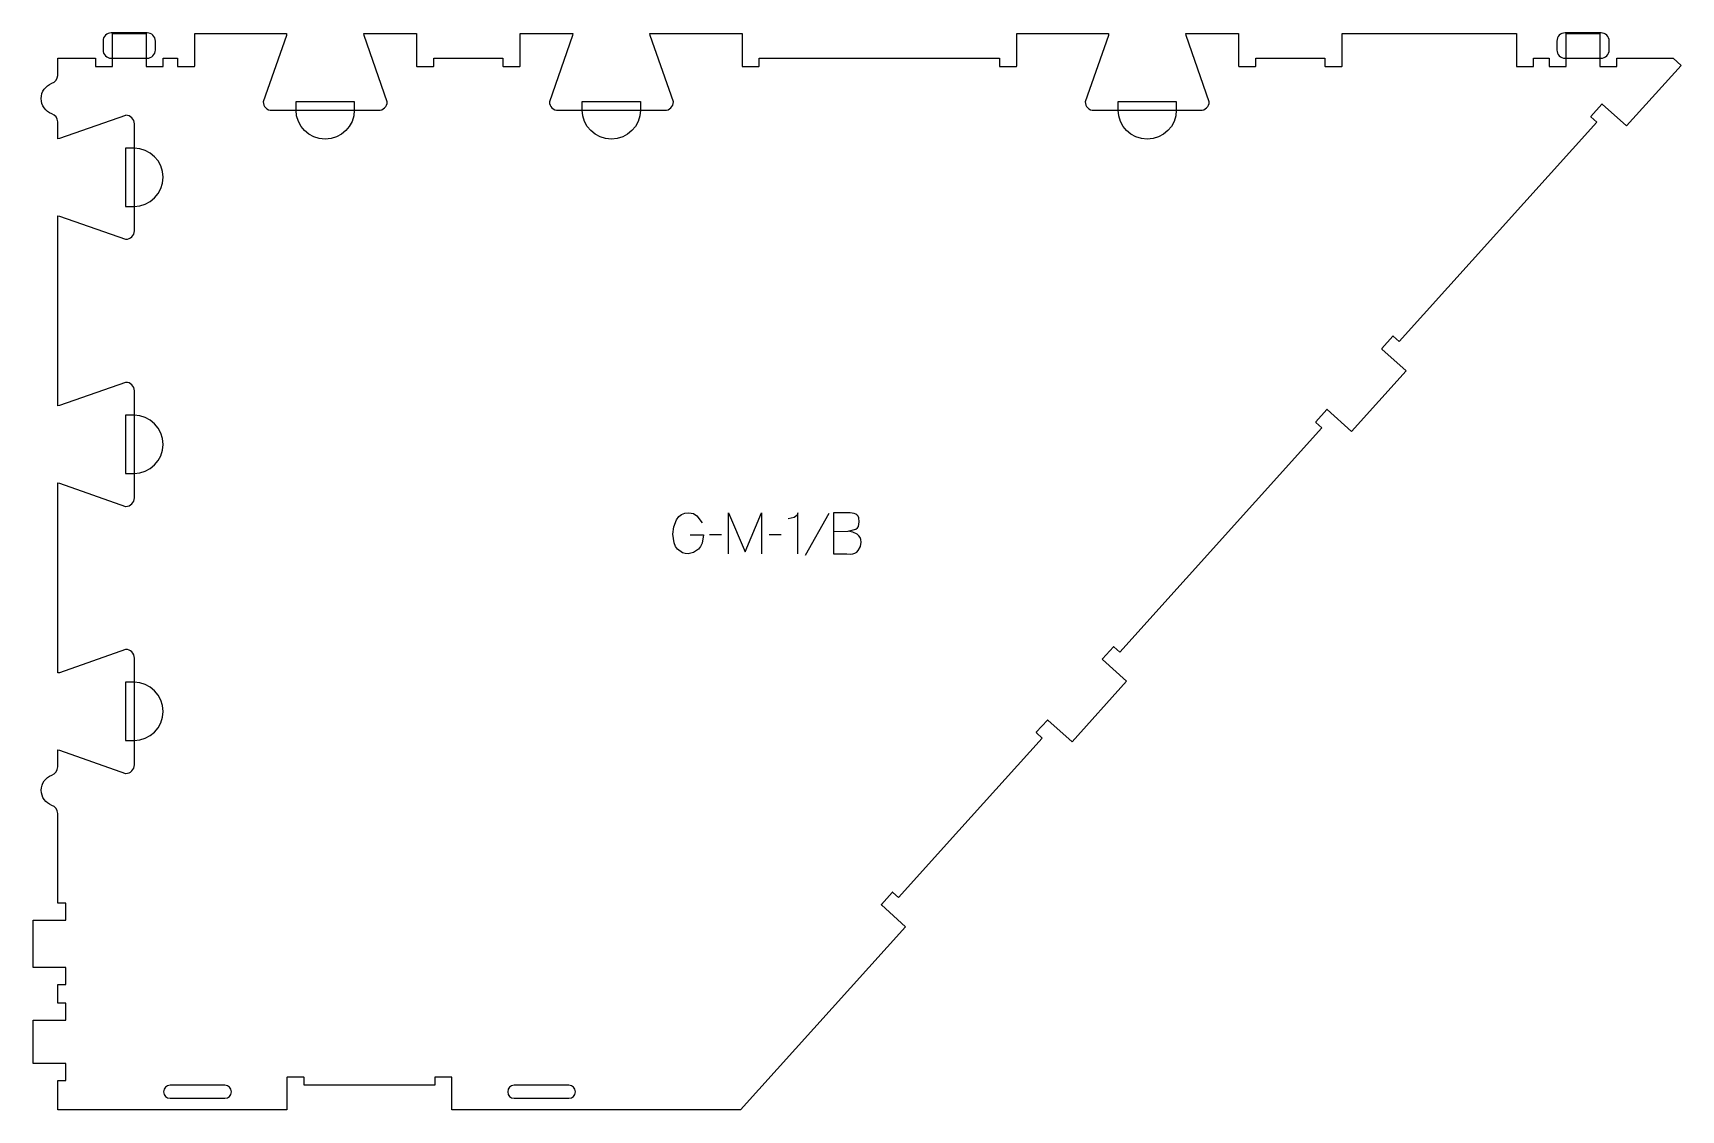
# Model space of a CAD drawing. Header units: millimetres. Extents: x -465 to 738, y -436 to 350.
import ezdxf

# ---------------------------------------------------------------- set-up
doc = ezdxf.new("R2010")
doc.units = ezdxf.units.MM
for name, color, linetype, true_color in [('1_ANYTOOL_1MMDEEP_LABELS_S', 2, 'Continuous', 0xffff00), ('3_ANYTOOL_CUTTHROUGH_INSID', 4, 'Continuous', 0x00ffff), ('4_ANYTOOL_CUTTHROUGH_OUTSI', 5, 'Continuous', 0x0000ff), ('5_ANYTOOL_HALF_MILL_9MM_IN', 3, 'Continuous', 0x00ff00)]:
    doc.layers.add(name, color=color, linetype=linetype, true_color=true_color)

msp = doc.modelspace()

# ---------------------------------------------------------------- linework, layer by layer
at = {"layer": '1_ANYTOOL_1MMDEEP_LABELS_S'}
for p, q in [((116, -0.5), (98.8, -31.2)), ((37.7, -16.1), (28.9, -16.2)), ((81.2, -16.1), (72.4, -16.2))]:
    msp.add_line(p, q, dxfattribs=at)
for points in [[(14.8, -16.2), (24.6, -16.2), (23.5, -22.2), (22.4, -24.5), (20.8, -26.5), (17.2, -29.1), (13.2, -30), (11.1, -29.8), (9.2, -29.2), (5.6, -26.5), (4.1, -24.5), (3, -22), (2.1, -15.5), (2.8, -10.2), (4.8, -5.1), (6.4, -2.8), (8.4, -1.3), (10.9, -0.3), (13.8, 0), (17.1, -0.6), (19.7, -2.3), (23.4, -7.4)], [(42.8, -30), (42.8, 0), (54.8, -28.4), (66.8, -0.1), (66.8, -30)], [(93.3, -30), (93.3, 0), (93, -1.1), (92.5, -2), (91.7, -2.8), (90.7, -3.4), (86.3, -4.3)], [(119.4, -13.7), (130, -13.5), (135.7, -12), (136.8, -11.1), (137.6, -9.9), (138.2, -6.5), (137.8, -3.6), (137.3, -2.5), (136.5, -1.6), (135.6, -0.9), (134.5, -0.4), (131.5, 0), (119.4, 0)], [(119.4, 0), (119.4, -30), (129.1, -30), (131.7, -30.1), (133.4, -30), (134.9, -29.5), (136.3, -28.7), (137.4, -27.5), (139, -24.6), (139.5, -21.5), (139.3, -19.6), (138.8, -18), (137.9, -16.7), (136.6, -15.6), (133.5, -14.2), (130, -13.5)]]:
    msp.add_lwpolyline(points, dxfattribs=at)
at = {"layer": '3_ANYTOOL_CUTTHROUGH_INSID'}
for points in [[(-324.9, -427.3, 1), (-324.9, -417.8), (-364.9, -417.8, 1), (-364.9, -427.3)], [(-113.7, -427.3), (-73.7, -427.3, 1), (-73.7, -417.8), (-113.7, -417.8, 1)]]:
    msp.add_lwpolyline(points, format="xyb", close=True, dxfattribs=at)
at = {"layer": '4_ANYTOOL_CUTTHROUGH_OUTSI'}
msp.add_lwpolyline([(-159.1, -435.8), (-159.1, -412.1, 0.414214), (-159.3, -411.8), (-171.3, -411.8, 0.414214), (-171.6, -412.1), (-171.6, -417.8), (-267.1, -417.8), (-267.1, -412.1, 0.414214), (-267.3, -411.8), (-279.3, -411.8, 0.414214), (-279.6, -412.1), (-279.6, -435.8), (-446.9, -435.8), (-446.9, -414.3), (-441.2, -414.3, 0.414214), (-440.9, -414.1), (-440.9, -402.1, 0.414214), (-441.2, -401.8), (-464.9, -401.8), (-464.9, -370.3), (-441.2, -370.3, 0.414214), (-440.9, -370), (-440.9, -358, 0.414214), (-441.2, -357.8), (-446.9, -357.8), (-446.9, -344.3), (-441.2, -344.3, 0.414214), (-440.9, -344.1), (-440.9, -332.1, 0.414214), (-441.2, -331.8), (-464.9, -331.8), (-464.9, -297.3), (-441.2, -297.3, 0.414214), (-440.9, -297.1), (-440.9, -285.1, 0.414214), (-441.2, -284.8), (-446.9, -284.8), (-446.9, -232.1), (-446.9, -219.4, 0.317837), (-451.1, -213.5, -0.707107), (-451.1, -191.4, 0.317837), (-446.9, -185.5), (-446.9, -173.1), (-445.6, -173.3), (-397.3, -190.2), (-397.2, -190.2, 0.414214), (-390.9, -184), (-390.9, -106, 0.414214), (-397.2, -99.7), (-397.3, -99.8), (-445.6, -116.7), (-446.9, -116.9), (-446.9, 21.8), (-445.6, 21.6), (-397.3, 4.7), (-397.2, 4.7, 0.414214), (-390.9, 10.9), (-390.9, 88.9, 0.414214), (-397.2, 95.2), (-397.3, 95.1), (-445.6, 78.2), (-446.9, 78), (-446.9, 216.7), (-445.6, 216.5), (-397.3, 199.6), (-397.2, 199.6, 0.414214), (-390.9, 205.8), (-390.9, 283.8, 0.414214), (-397.2, 290.1), (-397.3, 290), (-445.6, 273.1), (-446.9, 272.9), (-446.9, 285.3, 0.317837), (-451.1, 291.2, -0.707107), (-451.1, 313.4, 0.317837), (-446.9, 319.2), (-446.9, 331.7), (-419.4, 331.7), (-419.4, 325.9, 0.414214), (-419.2, 325.7), (-407.2, 325.7, 0.414214), (-406.9, 325.9), (-406.9, 349.7), (-382.4, 349.7), (-382.4, 325.9, 0.414214), (-382.2, 325.7), (-370.2, 325.7, 0.414214), (-369.9, 325.9), (-369.9, 331.7), (-359.4, 331.7), (-359.4, 325.9, 0.414214), (-359.2, 325.7), (-347.2, 325.7, 0.414214), (-346.9, 325.9), (-346.9, 349.7), (-324.2, 349.7), (-279.8, 349.7), (-280, 348.3), (-296.9, 300), (-296.9, 299.9, 0.414214), (-290.7, 293.7), (-212.7, 293.7, 0.414214), (-206.4, 299.9), (-206.4, 300), (-223.3, 348.3), (-223.5, 349.7), (-184.9, 349.7), (-184.9, 325.9, 0.414214), (-184.7, 325.7), (-172.7, 325.7, 0.414214), (-172.4, 325.9), (-172.4, 331.7), (-121.9, 331.7), (-121.9, 325.9, 0.414214), (-121.7, 325.7), (-109.7, 325.7, 0.414214), (-109.4, 325.9), (-109.4, 349.7), (-70.9, 349.7), (-71.1, 348.3), (-88, 300), (-88, 299.9, 0.414214), (-81.7, 293.7), (-3.7, 293.7, 0.414214), (2.5, 299.9), (2.5, 300), (-14.4, 348.3), (-14.6, 349.7), (52.6, 349.7), (52.6, 325.9, 0.414214), (52.8, 325.7), (64.8, 325.7, 0.414214), (65.1, 325.9), (65.1, 331.7), (240.6, 331.7), (240.6, 325.9, 0.414214), (240.8, 325.7), (252.8, 325.7, 0.414214), (253.1, 325.9), (253.1, 349.7), (320.2, 349.7), (320, 348.3), (303.1, 300), (303.1, 299.9, 0.414214), (309.3, 293.7), (387.3, 293.7, 0.414214), (393.6, 299.9), (393.6, 300), (376.7, 348.3), (376.5, 349.7), (415.1, 349.7), (415.1, 325.9, 0.414214), (415.3, 325.7), (427.3, 325.7, 0.414214), (427.6, 325.9), (427.6, 331.7), (478.1, 331.7), (478.1, 325.9, 0.414214), (478.3, 325.7), (490.3, 325.7, 0.414214), (490.6, 325.9), (490.6, 349.7), (617.9, 349.7), (617.9, 325.9, 0.414214), (618.2, 325.7), (630.2, 325.7, 0.414214), (630.4, 325.9), (630.4, 331.7), (641.7, 331.7), (641.7, 325.9, 0.414214), (642, 325.7), (654, 325.7, 0.414214), (654.2, 325.9), (654.2, 349.7), (678.7, 349.7), (678.7, 325.9, 0.414214), (679, 325.7), (691, 325.7, 0.414214), (691.2, 325.9), (691.2, 331.7), (732.3, 331.7), (738, 326.5), (698.2, 282.3), (680.5, 298.2, 0.414214), (680.2, 298.2), (672.2, 289.3, 0.414214), (672.2, 288.9), (676.5, 285.1), (532.3, 124.9), (528, 128.8, 0.414214), (527.6, 128.8), (519.6, 119.8, 0.414214), (519.6, 119.5), (537.3, 103.6), (497.5, 59.4), (479.8, 75.3, 0.414214), (479.4, 75.3), (471.4, 66.3, 0.414214), (471.4, 66), (475.7, 62.1), (328.3, -101.6), (324, -97.8, 0.414214), (323.7, -97.8), (315.6, -106.7, 0.414214), (315.6, -107), (333.3, -122.9), (293.5, -167.1), (275.8, -151.3, 0.414214), (275.5, -151.3), (267.4, -160.2, 0.414214), (267.5, -160.5), (271.7, -164.4), (210.9, -231.9), (166.9, -280.8), (162.7, -277, 0.414214), (162.3, -277), (154.3, -285.9, 0.414214), (154.3, -286.2), (171.9, -302.1), (51.5, -435.8), (-1.3, -435.8)], format="xyb", close=True, dxfattribs=at)
at = {"layer": '5_ANYTOOL_HALF_MILL_9MM_IN'}
for points in [[(-407.8, 350.2, 0.414214), (-413.8, 344.2), (-413.8, 337.7, 0.414214), (-407.8, 331.7), (-381.6, 331.7, 0.414214), (-375.6, 337.7), (-375.6, 344.2, 0.414214), (-381.6, 350.2)], [(653.4, 350.2, 0.414214), (647.4, 344.2), (647.4, 337.7, 0.414214), (653.4, 331.7), (679.6, 331.7, 0.414214), (685.6, 337.7), (685.6, 344.2, 0.414214), (679.6, 350.2)], [(-230.4, 293.9, -1), (-272.9, 293.9), (-272.9, 300.2), (-230.4, 300.2)], [(-21.5, 293.9, -1), (-64, 293.9), (-64, 300.2), (-21.5, 300.2)], [(369.6, 293.9, -1), (327.1, 293.9), (327.1, 300.2), (369.6, 300.2)], [(-391.2, 223.6, 1), (-391.2, 266.1), (-397.4, 266.1), (-397.4, 223.6)], [(-391.2, 28.7, 1), (-391.2, 71.2), (-397.4, 71.2), (-397.4, 28.7)], [(-391.2, -166.2, 1), (-391.2, -123.7), (-397.4, -123.7), (-397.4, -166.2)]]:
    msp.add_lwpolyline(points, format="xyb", close=True, dxfattribs=at)

doc.saveas('drawing.dxf')
